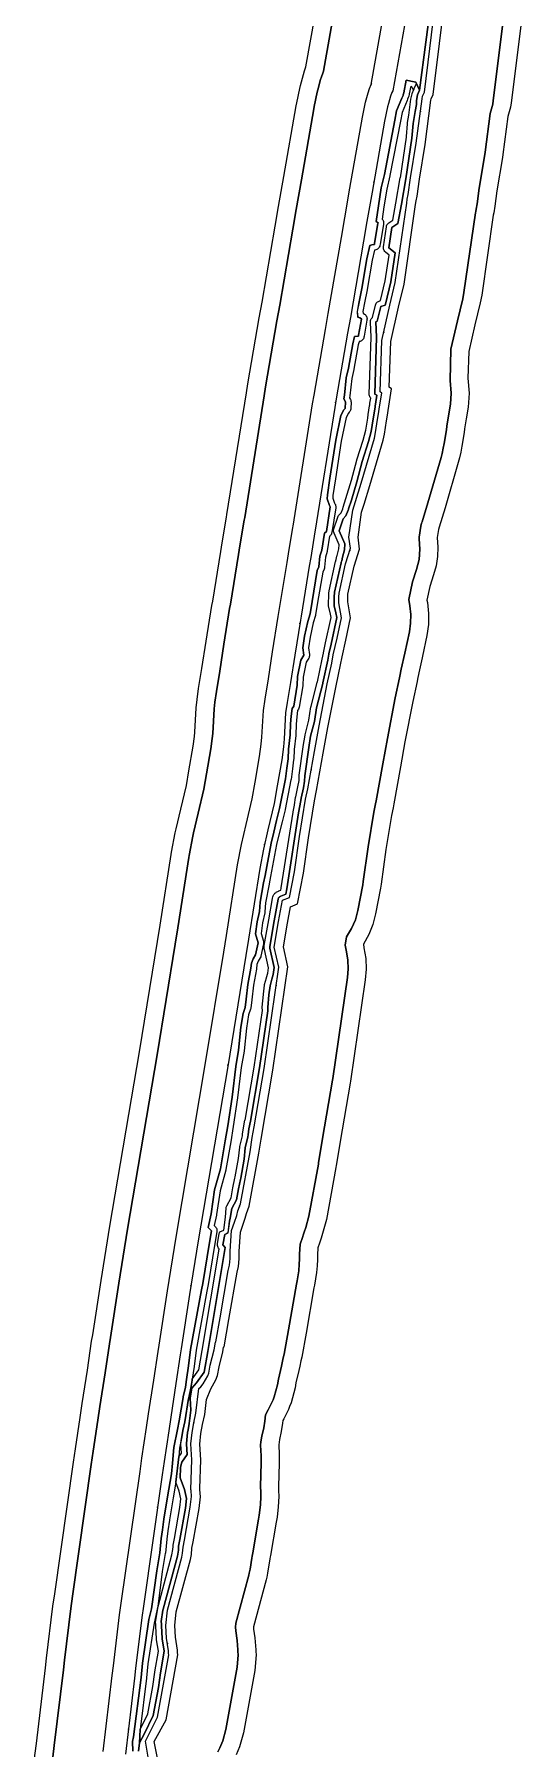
# Model space of a CAD drawing. Header units: inches. Extents: x 87989 to 118156, y 435697 to 451526.
# Drawn here: x 93727 to 93946, y 443030 to 443796 of the extents above; entities that cross this region are included whole.
import ezdxf

# ---------------------------------------------------------------- set-up
doc = ezdxf.new("R2010")
doc.units = ezdxf.units.IN
doc.header["$MEASUREMENT"] = 0
for name, color, linetype, true_color in [('As_waterkering_BWK', 7, 'Continuous', 0x7b8981), ('Beschermingszone_BWK', 7, 'Continuous', 0xcf890d), ('Grens_bebouwingsvrije_zone_BWK', 7, 'Continuous', 0x6789ae), ('Kernzone_BWK', 7, 'Continuous', 0xcb89af), ('Referentiepunten_BWK', 7, 'Continuous', 0x178980)]:
    doc.layers.add(name, color=color, linetype=linetype, true_color=true_color)

msp = doc.modelspace()

# ---------------------------------------------------------------- linework, layer by layer
at = {"layer": 'As_waterkering_BWK'}
for points in [[(93896.2893, 443821.069), (93887.4065, 443770.9047), (93887.0619, 443770.1167), (93886.4537, 443768.547), (93885.9133, 443766.9527), (93885.4404, 443765.3376), (93885.038, 443763.7075), (93883.7021, 443757.3219), (93878.146, 443725.733), (93875.8674, 443712.5443), (93874.3825, 443703.7342), (93868.4671, 443669.7337), (93867.2419, 443662.6666), (93862.1727, 443633.2801), (93861.5132, 443629.4282), (93852.7883, 443574.6353), (93852.6378, 443573.9659), (93850.761, 443562.5054), (93850.1099, 443558.5946), (93846.4733, 443536.3157), (93846.1671, 443534.5168), (93843.6364, 443518.7575), (93841.7428, 443506.6158), (93840.2785, 443497.6753), (93839.5914, 443493.0727), (93838.9431, 443481.3805), (93838.6051, 443477.9185), (93837.8345, 443472.0937), (93835.8121, 443460.4584), (93834.4786, 443452.5838), (93831.6543, 443440.8334), (93829.6414, 443432.1912), (93828.0186, 443423.4536), (93823.0274, 443392.0135), (93821.862, 443384.6251), (93813.7452, 443335.0594), (93800.6093, 443257.2299), (93796.7074, 443233.2576), (93792.9724, 443208.9931), (93792.5229, 443206.22), (93790.6151, 443193.4709), (93788.2841, 443178.4311), (93787.3764, 443172.378), (93785.3404, 443158.6185), (93784.5089, 443152.719), (93776.1053, 443094.0315), (93775.4112, 443088.88), (93772.6322, 443066.114), (93772.1521, 443061.8633), (93768.0378, 443027.8575)], [(93778.4367, 443025.5757), (93777.0539, 443033.7023), (93777.3457, 443034.2225), (93782.3894, 443044.4708), (93787.4501, 443072.2043), (93787.3212, 443072.8663), (93787.3048, 443073.9909), (93786.449, 443079.6851), (93786.106, 443085.3895), (93786.8462, 443092.1558), (93793.1948, 443115.8819), (93793.6027, 443117.6123), (93793.7984, 443120.3889), (93794.3945, 443123.4391), (93797.0025, 443138.277), (93797.5522, 443142.9152), (93797.3626, 443145.6426), (93797.2585, 443146.1738), (93797.7555, 443159.3701), (93797.3337, 443166.4412), (93797.8338, 443171.6186), (93798.5788, 443175.8469), (93799.512, 443180.2015), (93800.7987, 443191.2318), (93801.6743, 443191.9402), (93802.8462, 443193.3308), (93804.8065, 443196.8213), (93805.3472, 443198.1216), (93805.9495, 443201.6937), (93807.6139, 443208.5308), (93808.2782, 443212.0013), (93808.4283, 443212.1131), (93810.3547, 443222.7438), (93813.9661, 443244.0024), (93814.5219, 443246.3658), (93814.7764, 443249.342), (93814.8139, 443252.5224), (93815.4711, 443261.8341), (93816.7062, 443265.4616), (93817.7293, 443268.5326), (93818.305, 443270.6069), (93819.4627, 443273.7809), (93823.6827, 443296.9678), (93824.6857, 443303.3015), (93825.5149, 443308.1684), (93829.9386, 443334.1328), (93836.5532, 443379.3766), (93834.4918, 443388.3461), (93836.4425, 443399.833), (93838.1932, 443409.367), (93841.3756, 443410.6312), (93843.5633, 443422.0379), (93845.8136, 443437.8903), (93848.4792, 443454.5346), (93849.5065, 443459.1486), (93852.4169, 443475.8174), (93854.5336, 443487.3268), (93858.1633, 443505.996), (93860.1532, 443515.2552), (93860.8453, 443518.9272), (93862.5403, 443526.3625), (93864.4503, 443535.5666), (93863.2721, 443542.2707), (93863.3143, 443544.8631), (93863.4091, 443546.5498), (93866.3075, 443559.6905), (93868.525, 443566.5989), (93867.8526, 443571.5818), (93869.5533, 443583.5865), (93870.8188, 443587.4401), (93873.3469, 443595.7242), (93879.1822, 443615.8219), (93879.7448, 443618.2594), (93880.6635, 443624.065), (93880.8923, 443625.6971), (93881.6766, 443630.6531), (93882.5379, 443635.9144), (93881.7276, 443636.4501), (93882.5148, 443659.4526), (93886.0983, 443675.2158), (93888.5009, 443685.2767), (93893.6399, 443720.7473), (93893.8845, 443722.4842), (93894.3302, 443724.5604), (93895.3496, 443732.0967), (93897.9051, 443747.5249), (93900.5041, 443767.4136), (93900.7037, 443768.5727), (93901.4994, 443770.3899), (93907.1448, 443815.5342)]]:
    msp.add_lwpolyline(points, dxfattribs=at)
at = {"layer": 'Beschermingszone_BWK'}
for points in [[(93727.401, 443024.9768), (93728.3263, 443032.6532), (93732.4227, 443066.5102), (93732.9059, 443070.7819), (93735.7376, 443093.9739), (93736.4863, 443099.537), (93744.9066, 443158.3452), (93745.7516, 443164.3372), (93747.813, 443178.2717), (93748.7413, 443184.4604), (93751.0713, 443199.4939), (93753.0008, 443212.3799), (93753.4622, 443215.2361), (93757.2, 443239.5134), (93761.148, 443263.7715), (93774.287, 443341.62), (93782.3692, 443390.9734), (93783.5191, 443398.2655), (93788.5133, 443429.7251), (93788.6911, 443430.7576), (93790.3139, 443439.4952), (93790.6842, 443441.265), (93792.7295, 443450.0443), (93795.2677, 443460.6064), (93796.3883, 443467.2228), (93798.2865, 443478.1443), (93798.8608, 443482.4859), (93799.0508, 443484.4321), (93799.6527, 443495.2872), (93800.0299, 443498.9794), (93800.7608, 443503.8612), (93802.2441, 443512.9304), (93804.1283, 443525.0105), (93806.7036, 443541.0435), (93807.018, 443542.8935), (93810.6427, 443565.1013), (93811.2955, 443569.0223), (93813.1636, 443580.4303), (93813.4057, 443581.6774), (93822.0489, 443635.9485), (93822.7506, 443640.0552), (93827.827, 443669.4828), (93829.0571, 443676.5781), (93834.9566, 443710.4862), (93836.4375, 443719.2732), (93838.7403, 443732.6025), (93844.3069, 443764.2512), (93844.5498, 443765.513), (93845.8857, 443771.8985), (93846.2035, 443773.2926), (93846.6058, 443774.9228), (93847.052, 443776.5775), (93847.5249, 443778.1926), (93848.0307, 443779.7943), (93848.639, 443781.5756), (93856.6001, 443826.3382)], [(93864.538, 443825.2844), (93856.4653, 443779.6953), (93856.1476, 443778.8202), (93855.6072, 443777.226), (93855.2026, 443775.9446), (93854.7297, 443774.3295), (93854.3727, 443773.0057), (93853.9704, 443771.3756), (93853.7162, 443770.2603), (93852.3803, 443763.8748), (93852.1859, 443762.8653), (93846.6214, 443731.2286), (93844.3235, 443717.9274), (93842.8418, 443709.1358), (93836.9391, 443675.2092), (93835.71, 443668.1196), (93830.635, 443638.7002), (93829.9417, 443634.6444), (93821.3009, 443580.3867), (93821.0585, 443579.1374), (93819.1886, 443567.7189), (93818.5362, 443563.8), (93814.9091, 443541.5779), (93814.5963, 443539.7382), (93812.0299, 443523.7599), (93810.1443, 443511.6674), (93808.6643, 443502.624), (93807.9422, 443497.798), (93807.6404, 443494.8443), (93807.0293, 443483.8218), (93806.8097, 443481.5724), (93806.1961, 443476.9342), (93804.273, 443465.8699), (93803.1098, 443459.0019), (93800.5145, 443448.2021), (93798.4756, 443439.4502), (93798.1794, 443438.0344), (93796.5566, 443429.2968), (93796.4144, 443428.4708), (93791.4207, 443397.0151), (93790.2677, 443389.7037), (93782.1787, 443340.3079), (93769.0403, 443262.4632), (93765.1015, 443238.2623), (93761.3643, 443213.9875), (93760.9052, 443211.148), (93758.9801, 443198.2893), (93756.6498, 443183.2546), (93755.7256, 443177.0929), (93753.6693, 443163.1935), (93752.8271, 443157.22), (93744.4101, 443098.4359), (93743.6724, 443092.9552), (93740.8512, 443069.8484), (93740.3686, 443065.5808), (93736.2686, 443031.694), (93734.7202, 443018.8479)], [(93809.267, 443028.8794), (93810.2034, 443030.782), (93811.5199, 443033.8682), (93812.8859, 443038.906), (93817.9629, 443066.7303), (93818.4501, 443072.2043), (93818.311, 443073.7949), (93818.3015, 443074.4421), (93817.9605, 443078.5982), (93817.3102, 443082.9255), (93817.2078, 443084.6288), (93817.4049, 443086.4306), (93823.1413, 443107.869), (93823.3676, 443108.7687), (93823.7755, 443110.499), (93824.526, 443115.4325), (93824.5879, 443116.3108), (93824.8727, 443117.7829), (93827.5345, 443132.9105), (93827.7871, 443134.6285), (93828.3368, 443139.2668), (93828.5522, 443142.9152), (93828.4775, 443145.0657), (93828.3227, 443147.2932), (93828.7335, 443158.2035), (93828.7005, 443161.2155), (93828.4229, 443165.8704), (93828.5737, 443167.4324), (93829.0098, 443169.9073), (93829.8238, 443173.7058), (93830.3032, 443176.6098), (93830.6423, 443179.5167), (93831.8358, 443181.6419), (93833.4296, 443184.9169), (93833.9704, 443186.2171), (93834.4777, 443187.5189), (93835.896, 443192.853), (93836.3331, 443195.4425), (93837.7343, 443201.1987), (93838.0611, 443202.7029), (93838.4965, 443204.9772), (93838.9315, 443206.5856), (93840.8874, 443217.3841), (93844.3654, 443237.852), (93844.6986, 443239.269), (93845.4092, 443243.7249), (93845.6637, 443246.701), (93845.7742, 443248.9766), (93845.801, 443251.2473), (93846.1143, 443255.6556), (93847.1402, 443258.7349), (93847.6, 443260.2416), (93847.848, 443261.1352), (93848.5858, 443263.1581), (93849.9617, 443268.2301), (93854.1817, 443291.417), (93854.3012, 443292.1191), (93855.2758, 443298.2736), (93856.0746, 443302.9618), (93860.4983, 443328.9262), (93860.6125, 443329.6483), (93867.2271, 443374.8921), (93867.5461, 443378.7108), (93867.3914, 443382.5397), (93866.7656, 443386.3202), (93866.0904, 443389.2578), (93866.7246, 443392.9921), (93869.0062, 443396.6563), (93870.7175, 443400.619), (93871.8207, 443404.7921), (93874.0084, 443416.1988), (93874.2556, 443417.681), (93876.4672, 443433.2604), (93878.9414, 443448.7099), (93879.7656, 443452.412), (93880.0445, 443453.8166), (93882.9309, 443470.3477), (93884.9938, 443481.565), (93888.5353, 443499.7805), (93890.4612, 443508.7417), (93890.6168, 443509.5134), (93891.2002, 443512.6089), (93892.8293, 443519.768), (93894.8036, 443529.2679), (93895.355, 443533.1382), (93895.4149, 443537.0471), (93894.9824, 443540.9324), (93894.5091, 443543.6252), (93896.2675, 443551.5971), (93898.0418, 443557.1248), (93899.1173, 443561.5881), (93899.5219, 443566.1613), (93899.2466, 443570.7441), (93899.1475, 443571.4783), (93899.862, 443576.5217), (93900.2714, 443577.7684), (93900.4688, 443578.3916), (93903.0571, 443586.878), (93908.9527, 443607.178), (93909.3882, 443608.8506), (93909.9507, 443611.288), (93910.3637, 443613.4139), (93911.323, 443619.4907), (93911.5541, 443621.1224), (93912.2825, 443625.7264), (93913.1307, 443630.9065), (93913.5379, 443635.9144), (93912.9981, 443641.5544), (93913.396, 443655.4508), (93916.2896, 443668.1793), (93918.653, 443678.0761), (93919.1806, 443680.8318), (93924.3283, 443716.3637), (93924.4269, 443717.0626), (93924.6396, 443718.0535), (93925.0504, 443720.4051), (93926.0081, 443727.4851), (93928.4884, 443742.4591), (93928.6437, 443743.508), (93930.9054, 443760.8155), (93932.0285, 443765.0068), (93932.2599, 443766.5433), (93937.9284, 443811.8825)], [(93945.8434, 443810.6948), (93940.198, 443765.5506), (93939.9069, 443763.6176), (93938.7995, 443759.4847), (93936.5763, 443742.4714), (93936.3808, 443741.1518), (93933.92, 443726.2951), (93932.9782, 443719.3328), (93932.4614, 443716.3743), (93932.2682, 443715.3761), (93927.0979, 443679.6848), (93926.4342, 443676.2178), (93924.0809, 443666.3635), (93921.3654, 443654.418), (93920.9587, 443642.5345), (93921.5379, 443635.9144), (93921.0256, 443629.6142), (93920.1808, 443624.455), (93919.4669, 443619.9418), (93919.2351, 443618.3102), (93918.2654, 443612.1634), (93917.7458, 443609.4889), (93917.1833, 443607.0515), (93916.6355, 443604.9474), (93910.7243, 443584.5951), (93908.1204, 443576.0565), (93907.7779, 443574.9855), (93907.207, 443571.334), (93907.5189, 443567.1316), (93907.3626, 443562.9205), (93906.7401, 443558.7528), (93905.659, 443554.6798), (93903.9991, 443549.5085), (93902.6626, 443543.4494), (93902.8616, 443542.3171), (93903.4058, 443537.4291), (93903.3304, 443532.5115), (93902.6368, 443527.6425), (93900.7268, 443518.4383), (93900.5648, 443517.6941), (93899.0338, 443510.9784), (93898.4784, 443508.0317), (93898.2826, 443507.0608), (93896.3732, 443498.1765), (93892.8545, 443480.078), (93890.8054, 443468.9362), (93887.9252, 443452.4406), (93887.5745, 443450.6735), (93886.8026, 443447.2068), (93884.3778, 443432.0656), (93882.1762, 443416.5566), (93881.8652, 443414.6919), (93879.6775, 443403.2852), (93878.4571, 443398.548), (93876.6495, 443394.0023), (93874.2836, 443389.7206), (93874.5623, 443388.1121), (93875.3497, 443383.356), (93875.5442, 443378.539), (93875.143, 443373.7348), (93868.5284, 443328.491), (93868.3846, 443327.5825), (93863.9609, 443301.6181), (93863.17, 443296.9761), (93862.2027, 443290.8678), (93862.0524, 443289.9846), (93857.8324, 443266.7977), (93856.1015, 443260.4167), (93855.3903, 443258.3965), (93854.7301, 443256.2064), (93854.0206, 443254.0766), (93853.7977, 443250.9182), (93853.7737, 443248.8823), (93853.6346, 443246.0195), (93853.3801, 443243.0434), (93852.4862, 443237.4376), (93852.2104, 443236.2648), (93848.7668, 443216.001), (93846.8033, 443205.1591), (93846.3696, 443203.5557), (93845.9185, 443201.199), (93845.5073, 443199.3066), (93844.174, 443193.8293), (93843.7796, 443191.4933), (93841.9953, 443184.7828), (93841.357, 443183.145), (93840.8162, 443181.8448), (93838.8111, 443177.7247), (93838.4027, 443176.9973), (93838.2493, 443175.6829), (93837.6462, 443172.0295), (93836.863, 443168.3745), (93836.4762, 443166.0377), (93836.6863, 443161.6918), (93836.7278, 443157.9025), (93836.3331, 443147.4205), (93836.4583, 443145.6206), (93836.5522, 443142.9152), (93836.2812, 443138.3252), (93835.7315, 443133.6869), (93835.4137, 443131.5256), (93832.8057, 443116.6877), (93832.6704, 443115.9587), (93832.5198, 443115.0642), (93831.5621, 443108.6633), (93831.1542, 443106.933), (93830.8694, 443105.8011), (93825.2625, 443084.6928), (93825.2744, 443083.7617), (93825.8717, 443079.7872), (93826.3007, 443074.5585), (93826.312, 443073.7833), (93826.4501, 443072.2043), (93825.8371, 443065.3177), (93820.7559, 443037.4699), (93819.0375, 443031.1321), (93817.5048, 443027.5392)]]:
    msp.add_lwpolyline(points, dxfattribs=at)
msp.add_polyline3d([(93771.4254, 443029.2544, 0), (93771.191, 443033.54, 0), (93771.669, 443035.6289, 0), (93775.054, 443062.1582, 0), (93775.6548, 443068.5698, 0), (93778.58, 443088.0708, 0), (93779.7717, 443092.7832, 0), (93782.0468, 443109.7383, 0), (93783.401, 443117.8638, 0), (93784.051, 443124.2017, 0), (93784.5927, 443128.0474, 0), (93785.2428, 443132.8687, 0), (93786.923, 443142.7632, 0), (93788.609, 443153.0571, 0), (93789.109, 443157.8628, 0), (93789.7388, 443164.9365, 0), (93791.278, 443172.9219, 0), (93792.117, 443176.8252, 0), (93793.828, 443187.168, 0), (93793.904, 443187.5752, 0), (93794.834, 443191.8271, 0), (93795.323, 443195.313, 0), (93796.208, 443201.4302, 0), (93797.131, 443208.7012, 0), (93802.004, 443235.2461, 0), (93802.564, 443238.1162, 0), (93805.542, 443256.4121, 0), (93806.4328, 443261.6904, 0), (93804.9604, 443263.1997, 0), (93806.323, 443269.2769, 0), (93807.8855, 443279.9922, 0), (93810.4856, 443289.4175, 0), (93812.6524, 443301.8765, 0), (93813.7358, 443308.5933, 0), (93815.6859, 443321.4316, 0), (93817.3109, 443335.0278, 0), (93818.5568, 443342.395, 0), (93819.6402, 443352.5786, 0), (93820.6152, 443358.6997, 0), (93821.577, 443361.4609, 0), (93821.9695, 443365.0918, 0), (93822.782, 443371.7549, 0), (93824.047, 443378.9819, 0), (93824.366, 443381.3081, 0), (93825.104, 443383.168, 0), (93826.116, 443384.9102, 0), (93827.274, 443390.3418, 0), (93826.0863, 443394.2891, 0), (93826.8447, 443399.7061, 0), (93827.8739, 443404.2563, 0), (93828.1448, 443408.4814, 0), (93829.7157, 443417.0942, 0), (93830.422, 443420.4028, 0), (93833.099, 443434.7891, 0), (93834.297, 443439.749, 0), (93835.5659, 443444.9917, 0), (93836.873, 443450.335, 0), (93839.508, 443463.583, 0), (93840.111, 443468.376, 0), (93840.683, 443472.4468, 0), (93840.9287, 443476.897, 0), (93841.655, 443483.2231, 0), (93841.782, 443488.1479, 0), (93842.085, 443491.624, 0), (93842.547, 443494.9668, 0), (93843.178, 443496.0078, 0), (93844.75, 443505.4868, 0), (93844.8831, 443509.2905, 0), (93846.3456, 443516.603, 0), (93847.754, 443518.8242, 0), (93847.2665, 443522.1284, 0), (93848.0249, 443527.3286, 0), (93849.4874, 443533.8291, 0), (93850.5, 443537.2959, 0), (93851.405, 443542.7949, 0), (93853.7126, 443556.6885, 0), (93854.471, 443558.3135, 0), (93854.9044, 443563.0801, 0), (93855.7169, 443565.7886, 0), (93856.9086, 443573.3726, 0), (93857.7545, 443574.0273, 0), (93859.5067, 443585.0317, 0), (93859.1296, 443585.6147, 0), (93858.1545, 443588.5942, 0), (93858.2087, 443590.3818, 0), (93859.3462, 443597.9653, 0), (93861.9463, 443614.812, 0), (93864.1673, 443625.8623, 0), (93865.549, 443628.4292, 0), (93866.192, 443629.0898, 0), (93866.271, 443631.938, 0), (93865.5757, 443633.2837, 0), (93865.7924, 443634.9629, 0), (93866.6049, 443642.7632, 0), (93867.5799, 443646.9883, 0), (93869.53, 443657.9307, 0), (93870.3426, 443661.1265, 0), (93872.0894, 443661.3545, 0), (93872.1688, 443661.8145, 0), (93873.3934, 443668.8779, 0), (93873.4264, 443669.0679, 0), (93872.77, 443669.4639, 0), (93871.8051, 443669.7935, 0), (93871.5885, 443672.394, 0), (93872.3468, 443676.6733, 0), (93873.5386, 443682.5776, 0), (93875.8137, 443695.8491, 0), (93877.2221, 443701.8618, 0), (93878.03, 443702.1719, 0), (93879.206, 443702.2881, 0), (93879.3108, 443702.8901, 0), (93880.7961, 443711.7031, 0), (93880.8343, 443711.9243, 0), (93880.055, 443712.543, 0), (93881.0139, 443719.521, 0), (93882.244, 443727.5322, 0), (93883.666, 443733.5332, 0), (93888.361, 443757.7739, 0), (93889.124, 443761.9839, 0), (93891.4465, 443767.5938, 0), (93891.6857, 443768.2109, 0), (93891.9877, 443768.9009, 0), (93892.105, 443769.1948, 0), (93892.3299, 443770.0327, 0), (93893.3397, 443775.7354, 0), (93897.0239, 443774.895, 0), (93897.698, 443774.7734, 0), (93897.9404, 443774.2646, 0), (93896.8818, 443771.7727, 0), (93896.8694, 443771.7436, 0), (93896.6357, 443771.1934, 0), (93895.9397, 443772.6528, 0), (93895.7739, 443772.73, 0), (93895.4042, 443772.9824, 0), (93894.7916, 443769.5972, 0), (93894.7445, 443769.3848, 0), (93894.5195, 443768.5469, 0), (93894.4266, 443768.2671, 0), (93894.3093, 443767.9736, 0), (93894.278, 443767.8989, 0), (93893.9974, 443767.2578, 0), (93893.767, 443766.6641, 0), (93891.5362, 443761.2749, 0), (93890.8182, 443757.3135, 0), (93886.1204, 443733.0576, 0), (93886.0986, 443732.9565, 0), (93884.6998, 443727.0532, 0), (93883.4879, 443719.1611, 0), (93882.734, 443713.5464, 0), (93882.9511, 443713.2529, 0), (93883.1228, 443712.9302, 0), (93883.2454, 443712.5859, 0), (93883.3163, 443712.2275, 0), (93883.3339, 443711.8623, 0), (93883.2978, 443711.4985, 0), (93883.2605, 443711.2827, 0), (93881.7749, 443702.4683, 0), (93881.6685, 443701.8569, 0), (93881.5664, 443701.4644, 0), (93881.4022, 443701.0938, 0), (93881.1802, 443700.7544, 0), (93880.9063, 443700.4556, 0), (93880.5877, 443700.2046, 0), (93880.2327, 443700.0088, 0), (93879.8507, 443699.8726, 0), (93879.4518, 443699.8003, 0), (93879.3034, 443699.7856, 0), (93878.265, 443695.3525, 0), (93876.0026, 443682.1553, 0), (93875.9891, 443682.083, 0), (93874.8033, 443676.2075, 0), (93874.1068, 443672.2773, 0), (93874.1683, 443671.54, 0), (93874.7181, 443671.2085, 0), (93875.0643, 443670.9565, 0), (93875.3625, 443670.6494, 0), (93875.604, 443670.2959, 0), (93875.7816, 443669.9067, 0), (93875.8901, 443669.4922, 0), (93875.9264, 443669.0659, 0), (93875.8894, 443668.6392, 0), (93875.8565, 443668.4502, 0), (93874.6323, 443661.3887, 0), (93874.5523, 443660.9248, 0), (93874.4535, 443660.5415, 0), (93874.2955, 443660.1782, 0), (93874.0822, 443659.8447, 0), (93873.8188, 443659.5493, 0), (93873.5121, 443659.2988, 0), (93873.1697, 443659.0996, 0), (93872.8001, 443658.9575, 0), (93872.4128, 443658.8755, 0), (93872.3476, 443658.8667, 0), (93871.9753, 443657.4028, 0), (93870.0412, 443646.5498, 0), (93870.0159, 443646.4263, 0), (93869.0755, 443642.3511, 0), (93868.2754, 443634.6733, 0), (93868.155, 443633.7378, 0), (93868.492, 443633.0854, 0), (93868.6528, 443632.6978, 0), (93868.7464, 443632.2881, 0), (93868.77, 443631.8687, 0), (93868.691, 443629.0205, 0), (93868.6532, 443628.6509, 0), (93868.5609, 443628.291, 0), (93868.4163, 443627.9487, 0), (93868.2226, 443627.6318, 0), (93867.984, 443627.3467, 0), (93867.5846, 443626.936, 0), (93866.545, 443625.0049, 0), (93864.4085, 443614.3745, 0), (93861.8178, 443597.5894, 0), (93860.703, 443590.1577, 0), (93860.6666, 443588.9556, 0), (93861.4047, 443586.7007, 0), (93861.6057, 443586.3901, 0), (93861.7814, 443586.0693, 0), (93861.9084, 443585.7261, 0), (93861.984, 443585.3682, 0), (93862.0066, 443585.0029, 0), (93861.9756, 443584.6387, 0), (93860.2199, 443573.6138, 0), (93860.1311, 443573.252, 0), (93859.9895, 443572.9072, 0), (93859.7983, 443572.5874, 0), (93859.5617, 443572.2998, 0), (93859.2849, 443572.0503, 0), (93859.2242, 443572.0034, 0), (93858.1866, 443565.4009, 0), (93858.1115, 443565.0703, 0), (93857.3713, 443562.603, 0), (93856.9607, 443558.0869, 0), (93856.8846, 443557.6621, 0), (93856.7365, 443557.2563, 0), (93856.1228, 443555.9414, 0), (93853.8715, 443542.3872, 0), (93852.9668, 443536.8901, 0), (93852.8998, 443536.5952, 0), (93851.9092, 443533.2036, 0), (93850.4849, 443526.873, 0), (93849.7933, 443522.1304, 0), (93850.2273, 443519.189, 0), (93850.254, 443518.8345, 0), (93850.2302, 443518.48, 0), (93850.1563, 443518.1318, 0), (93850.0339, 443517.7983, 0), (93849.8653, 443517.4854, 0), (93848.7059, 443515.6567, 0), (93847.3744, 443508.9995, 0), (93847.2485, 443505.3994, 0), (93847.2163, 443505.0781, 0), (93845.6422, 443495.5864, 0), (93845.5272, 443495.1528, 0), (93845.3295, 443494.7349, 0), (93844.9527, 443494.1128, 0), (93844.5701, 443491.3442, 0), (93844.2792, 443488.0073, 0), (93844.1542, 443483.1587, 0), (93844.1387, 443482.938, 0), (93843.4208, 443476.6855, 0), (93843.1792, 443472.3091, 0), (93843.1587, 443472.0991, 0), (93842.5892, 443468.0459, 0), (93841.9885, 443463.271, 0), (93841.96, 443463.0952, 0), (93839.325, 443449.8472, 0), (93839.3014, 443449.7412, 0), (93837.9951, 443444.4004, 0), (93836.727, 443439.1616, 0), (93835.5447, 443434.2666, 0), (93832.8798, 443419.9458, 0), (93832.8669, 443419.8809, 0), (93832.1757, 443416.6455, 0), (93832.1611, 443416.5723, 0), (93830.6303, 443408.1763, 0), (93830.3688, 443404.0962, 0), (93830.3123, 443403.7046, 0), (93829.3061, 443399.2563, 0), (93828.6381, 443394.4849, 0), (93829.668, 443391.0625, 0), (93829.7546, 443390.6533, 0), (93829.7717, 443390.2354, 0), (93829.7191, 443389.8208, 0), (93828.5611, 443384.3887, 0), (93828.4652, 443384.0547, 0), (93828.2794, 443383.6572, 0), (93827.3592, 443382.0732, 0), (93826.8016, 443380.668, 0), (93826.5238, 443378.6421, 0), (93826.5096, 443378.5508, 0), (93825.2558, 443371.3877, 0), (93824.4532, 443364.8062, 0), (93824.0625, 443361.1924, 0), (93824.039, 443361.0269, 0), (93823.9379, 443360.6387, 0), (93823.0492, 443358.0874, 0), (93822.1193, 443352.2495, 0), (93821.0428, 443342.1304, 0), (93821.0218, 443341.978, 0), (93819.7861, 443334.6709, 0), (93818.1682, 443321.1348, 0), (93818.1575, 443321.0562, 0), (93816.2056, 443308.2065, 0), (93815.1179, 443301.4634, 0), (93812.9486, 443288.9893, 0), (93812.8956, 443288.7529, 0), (93810.3369, 443279.4775, 0), (93808.7968, 443268.916, 0), (93808.7624, 443268.73, 0), (93807.6963, 443263.9751, 0), (93808.2223, 443263.436, 0), (93808.4728, 443263.1357, 0), (93808.6734, 443262.7993, 0), (93808.819, 443262.436, 0), (93808.9062, 443262.0547, 0), (93808.9327, 443261.6641, 0), (93808.898, 443261.2744, 0), (93808.0083, 443256.0034, 0), (93805.0315, 443237.7144, 0), (93805.0177, 443237.6372, 0), (93804.4604, 443234.7808, 0), (93799.6024, 443208.3174, 0), (93798.6852, 443201.0938, 0), (93797.8511, 443195.3281, 0), (93797.7977, 443194.9602, 0), (93797.2966, 443191.3864, 0), (93796.3545, 443187.0777, 0), (93796.2902, 443186.734, 0), (93794.5738, 443176.3576, 0), (93793.7274, 443172.4224, 0), (93793.3744, 443170.5908, 0), (93793.0519, 443168.9165, 0), (93792.2177, 443164.5884, 0), (93791.871, 443160.6948, 0), (93790.5417, 443149.3901, 0), (93789.3889, 443142.3516, 0), (93787.7211, 443132.5342, 0), (93787.7082, 443132.4497, 0), (93787.0693, 443127.7061, 0), (93786.5389, 443123.9463, 0), (93786.5275, 443123.8525, 0), (93785.888, 443117.6084, 0), (93785.867, 443117.4526, 0), (93784.5252, 443109.4058, 0), (93784.5134, 443109.3271, 0), (93782.4622, 443094.0361, 0), (93780.8598, 443086.416, 0), (93778.1374, 443068.2676, 0), (93777.5431, 443061.9248, 0), (93777.5339, 443061.8418, 0), (93774.5982, 443038.834, 0), (93774.369, 443033.0039, 0), (93773.9331, 443029.1807, 0)], dxfattribs=at)
msp.add_polyline3d([(93776.3983, 443036.8267, 0), (93774.369, 443033.0039, 0), (93774.5982, 443038.834, 0), (93778.0828, 443045.9375, 0), (93780.2947, 443058.0591, 0), (93781.1958, 443064.5269, 0), (93781.207, 443064.6001, 0), (93782.7754, 443073.8506, 0), (93781.999, 443079.0161, 0), (93781.9849, 443079.1265, 0), (93781.9663, 443079.3037, 0), (93781.9572, 443079.415, 0), (93781.6142, 443085.1196, 0), (93781.6104, 443085.3306, 0), (93781.6187, 443085.668, 0), (93781.6327, 443085.8789, 0), (93781.6455, 443085.9956, 0), (93781.5135, 443086.8574, 0), (93782.6322, 443093.8164, 0), (93788.8062, 443116.8892, 0), (93789.2066, 443119.2441, 0), (93789.3096, 443120.7051, 0), (93789.325, 443120.8579, 0), (93789.3572, 443121.1006, 0), (93789.382, 443121.252, 0), (93789.9699, 443124.2603, 0), (93792.4081, 443138.1318, 0), (93792.7435, 443141.9023, 0), (93792.0909, 443145.3984, 0), (93790.5417, 443149.3901, 0), (93791.871, 443160.6948, 0), (93793.0465, 443162.4023, 0), (93792.841, 443166.1821, 0), (93792.8322, 443166.3335, 0), (93792.8396, 443166.7183, 0), (93792.8546, 443166.874, 0), (93793.0519, 443168.9165, 0), (93793.3744, 443170.5908, 0), (93793.7274, 443172.4224, 0), (93794.5738, 443176.3576, 0), (93796.2902, 443186.734, 0), (93796.3545, 443187.0777, 0), (93797.2966, 443191.3864, 0), (93797.7977, 443194.9602, 0), (93797.8511, 443195.3281, 0), (93800.8597, 443199.5117, 0), (93802.3438, 443208.2124, 0), (93809.9622, 443253.5122, 0), (93809.6416, 443253.9292, 0), (93809.4167, 443254.2783, 0), (93809.2526, 443254.6597, 0), (93809.1539, 443255.063, 0), (93809.1233, 443255.4766, 0), (93809.1616, 443255.8901, 0), (93809.9746, 443260.4429, 0), (93810.0697, 443260.8135, 0), (93810.2214, 443261.165, 0), (93812.0525, 443261.9087, 0), (93812.7012, 443267.8428, 0), (93813.0318, 443271.8555, 0), (93813.0848, 443272.2012, 0), (93813.1856, 443272.5361, 0), (93813.3322, 443272.8535, 0), (93815.2454, 443276.3369, 0), (93816.0404, 443280.8584, 0), (93816.0549, 443280.9341, 0), (93816.9267, 443285.1284, 0), (93817.0641, 443285.7324, 0), (93818.5712, 443294.0122, 0), (93819.1042, 443299.0518, 0), (93819.1551, 443299.3545, 0), (93820.2567, 443304.0967, 0), (93820.3824, 443304.8301, 0), (93820.3972, 443304.9287, 0), (93820.736, 443307.5596, 0), (93820.7656, 443307.7378, 0), (93821.4404, 443311.0498, 0), (93821.4551, 443311.1289, 0), (93825.4936, 443334.8364, 0), (93829.1832, 443360.0723, 0), (93829.166, 443361.3755, 0), (93829.1749, 443361.6221, 0), (93829.6624, 443367.3096, 0), (93829.6716, 443367.3979, 0), (93830.1591, 443371.4067, 0), (93830.2181, 443371.7212, 0), (93830.9764, 443374.7007, 0), (93831.0136, 443374.8315, 0), (93831.6271, 443376.7891, 0), (93831.9784, 443379.1919, 0), (93830.1061, 443387.3384, 0), (93830.0746, 443387.4995, 0), (93830.0327, 443387.7583, 0), (93830.0017, 443388.0854, 0), (93829.9942, 443388.3477, 0), (93830.0063, 443388.6758, 0), (93830.0331, 443388.937, 0), (93830.0553, 443389.0996, 0), (93832.0113, 443400.6162, 0), (93833.7672, 443410.1797, 0), (93833.7922, 443410.29, 0), (93833.905, 443410.9292, 0), (93833.9949, 443411.2847, 0), (93834.1362, 443411.6235, 0), (93834.3256, 443411.938, 0), (93834.5591, 443412.2207, 0), (93834.8316, 443412.4663, 0), (93835.1372, 443412.6694, 0), (93835.4071, 443412.8955, 0), (93835.6789, 443413.0942, 0), (93836.0383, 443413.313, 0), (93836.3396, 443413.4634, 0), (93836.5319, 443413.5493, 0), (93837.421, 443413.9023, 0), (93837.5954, 443414.8076, 0), (93837.6102, 443414.8926, 0), (93842.9006, 443448.7363, 0), (93842.9145, 443448.8164, 0), (93843.4918, 443451.8521, 0), (93843.5043, 443451.9233, 0), (93844.0359, 443455.2461, 0), (93844.0489, 443455.3203, 0), (93844.0715, 443455.439, 0), (93844.0868, 443455.5127, 0), (93845.0914, 443460.0249, 0), (93845.5826, 443462.8379, 0), (93845.6339, 443464.9854, 0), (93845.6565, 443465.2661, 0), (93847.3899, 443477.8872, 0), (93847.4021, 443477.9668, 0), (93848.2688, 443483.0586, 0), (93848.3103, 443483.2549, 0), (93849.9593, 443489.7441, 0), (93850.8618, 443495.6899, 0), (93850.9139, 443495.9434, 0), (93853.722, 443506.7471, 0), (93853.7589, 443506.9194, 0), (93855.9122, 443517.0483, 0), (93856.4277, 443519.7837, 0), (93856.4528, 443519.9043, 0), (93857.446, 443524.2617, 0), (93859.867, 443535.6479, 0), (93859.5951, 443537.1953, 0), (93858.8042, 443540.2627, 0), (93858.7376, 443540.6367, 0), (93858.7284, 443541.0166, 0), (93858.7816, 443542.0698, 0), (93858.7726, 443542.3276, 0), (93858.8155, 443544.9614, 0), (93858.8202, 443545.0908, 0), (93858.9162, 443546.8022, 0), (93858.9355, 443547.0024, 0), (93858.9793, 443547.3213, 0), (93859.0147, 443547.519, 0), (93861.9132, 443560.6597, 0), (93861.941, 443560.7734, 0), (93861.9898, 443560.9536, 0), (93862.0229, 443561.0659, 0), (93862.1838, 443561.5674, 0), (93862.4673, 443563.1011, 0), (93862.5234, 443563.3389, 0), (93863.374, 443566.2915, 0), (93863.521, 443568.1655, 0), (93861.1815, 443573.3877, 0), (93861.056, 443573.7344, 0), (93860.9829, 443574.0957, 0), (93860.9636, 443574.4634, 0), (93860.9986, 443574.8301, 0), (93861.0871, 443575.188, 0), (93862.8401, 443580.542, 0), (93862.9824, 443580.8872, 0), (93863.1745, 443581.207, 0), (93863.4122, 443581.4951, 0), (93864.3119, 443582.4326, 0), (93865.0983, 443584.2397, 0), (93865.1223, 443584.3232, 0), (93865.1589, 443584.5425, 0), (93865.2284, 443584.8193, 0), (93865.278, 443584.9907, 0), (93866.5286, 443588.7988, 0), (93869.0125, 443596.9351, 0), (93869.038, 443597.0249, 0), (93871.3927, 443605.918, 0), (93871.4255, 443606.0313, 0), (93874.2313, 443614.9126, 0), (93875.3538, 443619.3022, 0), (93876.2127, 443624.729, 0), (93876.4418, 443626.3613, 0), (93877.0502, 443630.2075, 0), (93877.114, 443630.6362, 0), (93877.2349, 443631.375, 0), (93877.6081, 443633.6548, 0), (93877.3474, 443633.9614, 0), (93877.1404, 443634.3062, 0), (93876.9929, 443634.6807, 0), (93876.9087, 443635.0742, 0), (93876.8901, 443635.4761, 0), (93877.6997, 443660.8423, 0), (93877.4133, 443667.585, 0), (93877.4264, 443667.9688, 0), (93877.4983, 443668.3462, 0), (93877.6274, 443668.708, 0), (93877.8106, 443669.0459, 0), (93878.0435, 443669.3516, 0), (93878.3205, 443669.6177, 0), (93879.704, 443675.2407, 0), (93879.8409, 443675.647, 0), (93880.0451, 443676.0239, 0), (93880.3108, 443676.3604, 0), (93880.63, 443676.6465, 0), (93880.9935, 443676.874, 0), (93881.3904, 443677.0361, 0), (93881.9479, 443677.2095, 0), (93884.0766, 443686.1235, 0), (93885.7328, 443697.5552, 0), (93884.1041, 443698.8896, 0), (93883.8009, 443699.188, 0), (93883.5526, 443699.5337, 0), (93883.3666, 443699.9165, 0), (93883.2481, 443700.3252, 0), (93883.2007, 443700.7476, 0), (93883.2256, 443701.1724, 0), (93884.534, 443710.2031, 0), (93884.6292, 443710.6133, 0), (93884.7918, 443711.0015, 0), (93885.0171, 443711.3569, 0), (93885.2989, 443711.6694, 0), (93885.6292, 443711.9302, 0), (93887.4101, 443713.1079, 0), (93888.7907, 443720.7725, 0), (93890.7759, 443732.0229, 0), (93890.7866, 443732.0884, 0), (93893.492, 443750.2246, 0), (93893.5637, 443750.5547, 0), (93893.954, 443756.2202, 0), (93893.953, 443756.291, 0), (93893.9927, 443756.7344, 0), (93894.6061, 443760.0962, 0), (93895.5341, 443767.2217, 0), (93896.0049, 443769.5762, 0), (93896.1072, 443769.9409, 0), (93896.1556, 443770.0635, 0), (93896.6357, 443771.1934, 0), (93896.8694, 443771.7436, 0), (93896.8818, 443771.7727, 0), (93897.9404, 443774.2646, 0), (93899.3773, 443771.2524, 0), (93898.4564, 443769.0859, 0), (93897.9689, 443766.6484, 0), (93898.033, 443764.8491, 0), (93897.456, 443761.7358, 0), (93896.453, 443756.291, 0), (93895.9646, 443749.8555, 0), (93893.249, 443731.6538, 0), (93891.2519, 443720.3335, 0), (93889.681, 443711.6123, 0), (93887.0082, 443709.8447, 0), (93885.6998, 443700.814, 0), (93888.4095, 443698.5942, 0), (93886.5346, 443685.6533, 0), (93884.1505, 443675.6699, 0), (93884.049, 443675.2451, 0), (93882.133, 443674.6489, 0), (93880.514, 443668.0029, 0), (93879.911, 443667.6909, 0), (93880.2014, 443660.8555, 0), (93879.3888, 443635.396, 0), (93880.355, 443634.96, 0), (93879.702, 443630.9707, 0), (93879.584, 443630.25, 0), (93879.5212, 443629.8281, 0), (93878.9143, 443625.9922, 0), (93878.6854, 443624.3604, 0), (93877.8048, 443618.7959, 0), (93876.6362, 443614.2261, 0), (93873.8094, 443605.2783, 0), (93871.43, 443596.2949, 0), (93868.912, 443588.0439, 0), (93867.6532, 443584.2104, 0), (93867.5837, 443583.9336, 0), (93867.5731, 443583.8672, 0), (93867.5317, 443583.5747, 0), (93866.427, 443581.0259, 0), (93865.216, 443579.7642, 0), (93863.463, 443574.4102, 0), (93866.0632, 443568.6055, 0), (93865.8465, 443565.8428, 0), (93864.9257, 443562.647, 0), (93864.6131, 443560.9556, 0), (93864.4032, 443560.3018, 0), (93864.3545, 443560.1211, 0), (93861.456, 443546.9805, 0), (93861.4122, 443546.6621, 0), (93861.3174, 443544.9751, 0), (93861.3146, 443544.8955, 0), (93861.2722, 443542.2871, 0), (93861.2879, 443542.0981, 0), (93861.225, 443540.8872, 0), (93862.0404, 443537.7246, 0), (93862.4133, 443535.603, 0), (93859.8875, 443523.7241, 0), (93858.8953, 443519.3716, 0), (93858.8799, 443519.2979, 0), (93858.3635, 443516.5566, 0), (93856.2038, 443506.397, 0), (93856.155, 443506.1699, 0), (93853.3334, 443495.3149, 0), (93852.4126, 443489.2476, 0), (93850.7333, 443482.6392, 0), (93849.8666, 443477.5474, 0), (93848.1332, 443464.9258, 0), (93848.0774, 443462.5918, 0), (93847.5442, 443459.5381, 0), (93846.527, 443454.9692, 0), (93846.5044, 443454.8511, 0), (93845.9609, 443451.4565, 0), (93845.3706, 443448.3501, 0), (93840.0661, 443414.4214, 0), (93839.618, 443412.085, 0), (93837.4548, 443411.2256, 0), (93837.1535, 443411.0757, 0), (93836.8817, 443410.877, 0), (93836.647, 443410.6357, 0), (93836.6075, 443410.5781, 0), (93836.367, 443410.4951, 0), (93836.2342, 443409.7578, 0), (93834.4731, 443400.1812, 0), (93832.52, 443388.6812, 0), (93832.4931, 443388.4199, 0), (93832.5007, 443388.1572, 0), (93832.5426, 443387.8984, 0), (93834.5199, 443379.2944, 0), (93834.0721, 443376.231, 0), (93833.3992, 443374.084, 0), (93832.6408, 443371.1045, 0), (93832.1533, 443367.0962, 0), (93831.6658, 443361.4082, 0), (93831.6856, 443359.9067, 0), (93827.9631, 443334.4453, 0), (93823.9055, 443310.6299, 0), (93823.2154, 443307.2393, 0), (93822.8628, 443304.5093, 0), (93822.7088, 443303.604, 0), (93821.5903, 443298.7886, 0), (93821.0475, 443293.6567, 0), (93819.5138, 443285.2305, 0), (93819.3694, 443284.5967, 0), (93818.5027, 443280.4253, 0), (93817.6359, 443275.4961, 0), (93815.5233, 443271.6499, 0), (93814.8163, 443267.3794, 0), (93814.4851, 443265.9858, 0), (93813.8569, 443260.7896, 0), (93812.4357, 443260.0039, 0), (93811.6232, 443255.4536, 0), (93812.6047, 443254.1772, 0), (93804.807, 443207.7852, 0), (93803.2269, 443198.5215, 0), (93799.7601, 443193.7007, 0), (93797.729, 443191.3208, 0), (93796.9433, 443186.9292, 0), (93797.3225, 443181.5127, 0), (93796.476, 443175.5791, 0), (93796.1649, 443173.6724, 0), (93795.8641, 443171.9658, 0), (93795.843, 443171.811, 0), (93795.8176, 443171.5469, 0), (93795.343, 443166.6333, 0), (93795.328, 443166.478, 0), (93795.3371, 443166.3223, 0), (93795.5891, 443161.6865, 0), (93793.314, 443158.3823, 0), (93792.78, 443156.6309, 0), (93792.6149, 443155.7314, 0), (93792.451, 443151.3804, 0), (93794.5057, 443146.0859, 0), (93795.2641, 443142.0229, 0), (93794.8888, 443137.8042, 0), (93792.428, 443123.8042, 0), (93791.8355, 443120.7725, 0), (93791.8034, 443120.5293, 0), (93791.6917, 443118.9458, 0), (93791.2513, 443116.3555, 0), (93784.9142, 443092.6729, 0), (93784.779, 443092.168, 0), (93783.993, 443087.2148, 0), (93784.1655, 443086.0425, 0), (93784.1179, 443085.6069, 0), (93784.1096, 443085.2695, 0), (93784.4526, 443079.5649, 0), (93784.4713, 443079.3877, 0), (93785.307, 443073.8271, 0), (93783.6719, 443064.1821, 0), (93782.7635, 443057.6621, 0), (93780.4799, 443045.1479, 0)], close=True, dxfattribs=at)
at = {"layer": 'Grens_bebouwingsvrije_zone_BWK'}
for points in [[(93758.1099, 443029.0564), (93762.2198, 443063.025), (93762.7005, 443067.281), (93765.4924, 443090.1536), (93766.2004, 443095.4079), (93774.6083, 443154.1255), (93775.4431, 443160.0482), (93777.4855, 443173.8514), (93778.3984, 443179.9385), (93780.7291, 443194.9766), (93782.642, 443207.76), (93783.0948, 443210.5539), (93786.8304, 443234.8216), (93790.7439, 443258.8653), (93803.8806, 443336.6996), (93811.9887, 443386.2122), (93813.1503, 443393.5765), (93818.1628, 443425.1508), (93819.8508, 443434.2395), (93821.923, 443443.1362), (93824.6759, 443454.5895), (93825.9561, 443462.1495), (93827.9475, 443473.6064), (93828.6691, 443479.0604), (93828.97, 443482.1434), (93829.6324, 443494.09), (93830.3986, 443499.2219), (93831.8681, 443508.1944), (93833.7594, 443520.3208), (93836.301, 443536.1485), (93836.6093, 443537.9601), (93840.2431, 443560.2213), (93840.8946, 443564.1346), (93842.8168, 443575.8719), (93842.9624, 443576.5197), (93851.6467, 443631.0583), (93852.3172, 443634.9739), (93857.3882, 443664.3707), (93858.6146, 443671.4448), (93864.526, 443705.4222), (93866.0099, 443714.2266), (93868.2945, 443727.4504), (93873.8812, 443759.2125), (93875.2866, 443765.9302), (93875.7831, 443767.942), (93876.3752, 443769.9642), (93877.0517, 443771.96), (93877.7372, 443773.7293), (93877.8998, 443774.1238), (93877.7673, 443773.8208), (93886.367, 443822.3863)], [(93782.3937, 443026.1662), (93780.8688, 443033.5114), (93786.2244, 443043.2046), (93791.5206, 443072.2284), (93791.3156, 443073.281), (93791.3005, 443074.3188), (93790.4311, 443080.1032), (93790.1192, 443085.2913), (93790.7893, 443091.4171), (93797.0743, 443114.9058), (93797.5701, 443117.0088), (93797.7712, 443119.8627), (93798.3275, 443122.7092), (93800.9615, 443137.6949), (93801.5687, 443142.8177), (93801.3357, 443146.1677), (93801.2732, 443146.4871), (93801.7599, 443159.414), (93801.3452, 443166.3675), (93801.8002, 443171.0784), (93802.5054, 443175.0805), (93803.463, 443179.5493), (93804.2514, 443186.3074), (93806.1487, 443191.0424), (93808.4094, 443195.0679), (93809.2157, 443197.0067), (93809.87, 443200.8871), (93811.5239, 443207.6813), (93811.9145, 443209.722), (93812.0828, 443209.8473), (93814.2945, 443222.0522), (93817.8886, 443243.2088), (93818.4825, 443245.7343), (93818.7744, 443249.1478), (93818.8122, 443252.3579), (93819.4247, 443261.0355), (93820.497, 443264.1848), (93821.5564, 443267.3649), (93822.117, 443269.3848), (93823.3372, 443272.7299), (93827.6263, 443296.2968), (93828.6328, 443302.6527), (93833.8897, 443333.5075), (93840.6197, 443379.5409), (93838.569, 443388.4638), (93840.3816, 443399.1369), (93841.7275, 443406.4669), (93844.8909, 443407.7235), (93847.51, 443421.3797), (93849.7689, 443437.2929), (93852.4098, 443453.7831), (93853.431, 443458.3696), (93856.3542, 443475.1117), (93858.4639, 443486.5834), (93862.0822, 443505.194), (93864.0746, 443514.4644), (93864.7621, 443518.112), (93866.4489, 443525.5115), (93868.5225, 443535.5042), (93867.2778, 443542.5872), (93867.3125, 443544.7183), (93867.3847, 443546.0033), (93870.1733, 443558.6462), (93872.61, 443566.2376), (93871.8907, 443571.5684), (93873.4641, 443582.6749), (93874.6323, 443586.2322), (93877.1806, 443594.5827), (93883.0547, 443614.8137), (93883.6738, 443617.496), (93884.6199, 443623.4747), (93884.8487, 443625.1068), (93885.6258, 443630.0174), (93886.9036, 443637.8232), (93885.8019, 443638.5516), (93886.4995, 443658.9362), (93889.9939, 443674.3079), (93892.4336, 443684.5238), (93897.5997, 443720.1817), (93897.8254, 443721.7847), (93898.2734, 443723.8715), (93899.3055, 443731.5016), (93901.8625, 443746.9387), (93904.4598, 443766.8148), (93904.563, 443767.4141), (93905.3965, 443769.3174), (93911.117, 443815.063)]]:
    msp.add_lwpolyline(points, dxfattribs=at)
at = {"layer": 'Kernzone_BWK'}
for points in [[(93734.7207, 443018.8477), (93736.2695, 443031.6953), (93740.3691, 443065.582), (93740.8516, 443069.8477), (93743.6719, 443092.957), (93744.4102, 443098.4375), (93752.8262, 443157.2188), (93753.6699, 443163.1953), (93755.7266, 443177.0938), (93756.6504, 443183.2539), (93758.9805, 443198.2891), (93760.9043, 443211.1484), (93761.3652, 443213.9883), (93765.1016, 443238.2617), (93769.041, 443262.4648), (93782.1777, 443340.3086), (93790.2676, 443389.7031), (93791.4199, 443397.0156), (93796.4141, 443428.4727), (93796.5566, 443429.2969), (93798.1797, 443438.0352), (93798.4766, 443439.4492), (93800.5137, 443448.2031), (93803.1094, 443459), (93804.2734, 443465.8711), (93806.1953, 443476.9336), (93806.8105, 443481.5742), (93807.0293, 443483.8203), (93807.6406, 443494.8438), (93807.9414, 443497.7969), (93808.6641, 443502.625), (93810.1445, 443511.668), (93812.0293, 443523.7617), (93814.5957, 443539.7383), (93814.9082, 443541.5781), (93818.5371, 443563.8008), (93819.1895, 443567.7188), (93821.0586, 443579.1367), (93821.3008, 443580.3867), (93829.9414, 443634.6445), (93830.6348, 443638.6992), (93835.7109, 443668.1211), (93836.9395, 443675.2109), (93842.8418, 443709.1367), (93844.3242, 443717.9258), (93846.6211, 443731.2305), (93852.1855, 443762.8672), (93852.3809, 443763.875), (93853.7168, 443770.2617), (93853.9707, 443771.375), (93854.373, 443773.0039), (93854.7305, 443774.3281), (93855.2031, 443775.9453), (93855.6074, 443777.2266), (93856.1484, 443778.8203), (93856.4648, 443779.6953), (93864.5371, 443825.2852)], [(93904.957, 443814.2627), (93899.3771, 443771.2532), (93897.6973, 443774.7734), (93897.0234, 443774.8945), (93893.3398, 443775.7344), (93892.3301, 443770.0313), (93892.1055, 443769.1953), (93891.9883, 443768.9023), (93891.6855, 443768.2109), (93891.4473, 443767.5938), (93889.123, 443761.9844), (93888.3613, 443757.7734), (93883.666, 443733.5313), (93882.2441, 443727.5313), (93881.0137, 443719.5195), (93880.0547, 443712.543), (93880.834, 443711.9258), (93880.7969, 443711.7031), (93879.3105, 443702.8906), (93879.2051, 443702.2891), (93878.0293, 443702.1719), (93877.2227, 443701.8633), (93875.8145, 443695.8477), (93873.5391, 443682.5781), (93872.3477, 443676.6719), (93871.5879, 443672.3945), (93871.8047, 443669.793), (93872.7695, 443669.4648), (93873.4258, 443669.0664), (93873.3926, 443668.8789), (93872.168, 443661.8164), (93872.0898, 443661.3555), (93870.3418, 443661.125), (93869.5293, 443657.9297), (93867.5801, 443646.9883), (93866.6055, 443642.7617), (93865.793, 443634.9648), (93865.5762, 443633.2852), (93866.2715, 443631.9375), (93866.1914, 443629.0898), (93865.5488, 443628.4297), (93864.168, 443625.8633), (93861.9473, 443614.8125), (93859.3457, 443597.9648), (93858.209, 443590.3828), (93858.1543, 443588.5938), (93859.1289, 443585.6133), (93859.5059, 443585.0313), (93857.7539, 443574.0273), (93856.9082, 443573.3711), (93855.7168, 443565.7891), (93854.9043, 443563.082), (93854.4707, 443558.3125), (93853.7129, 443556.6875), (93851.4043, 443542.7969), (93850.5, 443537.2969), (93849.4883, 443533.8281), (93848.0254, 443527.3281), (93847.2656, 443522.1289), (93847.7539, 443518.8242), (93846.3457, 443516.6016), (93844.8828, 443509.2891), (93844.75, 443505.4883), (93843.1777, 443496.0078), (93842.5469, 443494.9688), (93842.0859, 443491.625), (93841.7813, 443488.1484), (93841.6543, 443483.2227), (93840.9277, 443476.8984), (93840.6836, 443472.4453), (93840.1113, 443468.375), (93839.5078, 443463.582), (93836.873, 443450.3359), (93835.5664, 443444.9922), (93834.2969, 443439.75), (93833.0996, 443434.7891), (93830.4219, 443420.4023), (93829.7148, 443417.0938), (93828.1445, 443408.4805), (93827.873, 443404.2578), (93826.8438, 443399.707), (93826.0859, 443394.2891), (93827.2734, 443390.3437), (93826.1152, 443384.9102), (93825.1035, 443383.168), (93824.3652, 443381.3086), (93824.0469, 443378.9805), (93822.7813, 443371.7539), (93821.9688, 443365.0938), (93821.5762, 443361.4609), (93820.6152, 443358.6992), (93819.6406, 443352.5781), (93818.5566, 443342.3945), (93817.3105, 443335.0273), (93815.6855, 443321.4297), (93813.7363, 443308.5938), (93812.6523, 443301.875), (93810.4863, 443289.418), (93807.8848, 443279.9922), (93806.3223, 443269.2773), (93804.9609, 443263.1992), (93806.4336, 443261.6914), (93805.543, 443256.4141), (93802.5645, 443238.1172), (93802.0039, 443235.2461), (93797.1309, 443208.6992), (93796.207, 443201.4297), (93795.3223, 443195.3125), (93794.834, 443191.8281), (93793.9043, 443187.5742), (93793.8281, 443187.168), (93792.1172, 443176.8242), (93791.2773, 443172.9219), (93789.7383, 443164.9375), (93789.1094, 443157.8633), (93788.6094, 443153.0586), (93786.9238, 443142.7617), (93785.2422, 443132.8672), (93784.5918, 443128.0469), (93784.0508, 443124.2031), (93783.4004, 443117.8633), (93782.0469, 443109.7383), (93779.7715, 443092.7852), (93778.5801, 443088.0703), (93775.6543, 443068.5703), (93775.0547, 443062.1563), (93771.6699, 443035.6289), (93771.1914, 443033.5391), (93771.4258, 443029.2539)], [(93773.9336, 443029.1797), (93774.3691, 443033.0039), (93776.3984, 443036.8281), (93780.4805, 443045.1484), (93782.7637, 443057.6641), (93783.6719, 443064.1836), (93785.3066, 443073.8281), (93784.4707, 443079.3867), (93784.4531, 443079.5664), (93784.1094, 443085.2695), (93784.1172, 443085.6055), (93784.166, 443086.043), (93783.9922, 443087.2148), (93784.7793, 443092.168), (93784.9141, 443092.6719), (93791.252, 443116.3555), (93791.6914, 443118.9453), (93791.8027, 443120.5313), (93791.8359, 443120.7734), (93792.4277, 443123.8047), (93794.8887, 443137.8047), (93795.2637, 443142.0234), (93794.5059, 443146.0859), (93792.4512, 443151.3789), (93792.6152, 443155.7305), (93792.7793, 443156.6328), (93793.3145, 443158.3828), (93795.5898, 443161.6875), (93795.3379, 443166.3203), (93795.3281, 443166.4766), (93795.3438, 443166.6328), (93795.8184, 443171.5469), (93795.8438, 443171.8125), (93795.8633, 443171.9648), (93796.1641, 443173.6719), (93796.4766, 443175.5781), (93797.3223, 443181.5117), (93796.9434, 443186.9297), (93797.7285, 443191.3203), (93799.7598, 443193.6992), (93803.2266, 443198.5234), (93804.8066, 443207.7852), (93812.6055, 443254.1758), (93811.623, 443255.4531), (93812.4355, 443260.0039), (93813.8574, 443260.7891), (93814.4844, 443265.9844), (93814.8164, 443267.3789), (93815.5234, 443271.6484), (93817.6367, 443275.4961), (93818.502, 443280.4258), (93819.3691, 443284.5977), (93819.5137, 443285.2305), (93821.0469, 443293.6563), (93821.5898, 443298.7891), (93822.709, 443303.6055), (93822.8633, 443304.5078), (93823.2148, 443307.2383), (93823.9063, 443310.6289), (93827.9629, 443334.4453), (93831.6855, 443359.9063), (93831.666, 443361.4102), (93832.1523, 443367.0977), (93832.6406, 443371.1055), (93833.3984, 443374.0859), (93834.0723, 443376.2305), (93834.5195, 443379.293), (93832.543, 443387.8984), (93832.5, 443388.1562), (93832.4922, 443388.418), (93832.5195, 443388.6797), (93834.4727, 443400.1797), (93836.2344, 443409.7578), (93836.3672, 443410.4961), (93836.6074, 443410.5781), (93836.6465, 443410.6367), (93836.8809, 443410.8789), (93837.1543, 443411.0742), (93837.4551, 443411.2266), (93839.6172, 443412.0859), (93840.0664, 443414.4219), (93845.3711, 443448.3516), (93845.9609, 443451.457), (93846.5039, 443454.8516), (93846.5273, 443454.9688), (93847.5449, 443459.5391), (93848.0781, 443462.5898), (93848.1328, 443464.9258), (93849.8672, 443477.5469), (93850.7324, 443482.6406), (93852.4121, 443489.2461), (93853.334, 443495.3164), (93856.1543, 443506.1719), (93856.2031, 443506.3984), (93858.3633, 443516.5547), (93858.8809, 443519.2969), (93858.8945, 443519.3711), (93859.8867, 443523.7227), (93862.4141, 443535.6016), (93862.041, 443537.7227), (93861.2246, 443540.8867), (93861.2871, 443542.0977), (93861.2715, 443542.2852), (93861.3145, 443544.8945), (93861.3184, 443544.9766), (93861.4121, 443546.6602), (93861.4551, 443546.9805), (93864.3555, 443560.1211), (93864.4023, 443560.3008), (93864.6133, 443560.957), (93864.9258, 443562.6484), (93865.8457, 443565.8437), (93866.0625, 443568.6055), (93863.4629, 443574.4102), (93865.2168, 443579.7656), (93866.4277, 443581.0273), (93867.5313, 443583.5742), (93867.5723, 443583.8672), (93867.584, 443583.9336), (93867.6523, 443584.2109), (93868.9121, 443588.043), (93871.4297, 443596.2969), (93873.8086, 443605.2773), (93876.6367, 443614.2266), (93877.8047, 443618.7969), (93878.6855, 443624.3594), (93878.9141, 443625.9922), (93879.5215, 443629.8281), (93879.584, 443630.25), (93879.7012, 443630.9727), (93880.3555, 443634.9609), (93879.3887, 443635.3945), (93880.2012, 443660.8555), (93879.9102, 443667.6914), (93880.5137, 443668.0039), (93882.1328, 443674.6484), (93884.0488, 443675.2461), (93884.1504, 443675.668), (93886.5352, 443685.6523), (93888.4102, 443698.5938), (93885.6992, 443700.8125), (93887.0078, 443709.8438), (93889.6816, 443711.6133), (93891.252, 443720.332), (93893.248, 443731.6523), (93895.9648, 443749.8555), (93896.4531, 443756.2891), (93897.4551, 443761.7344), (93898.0332, 443764.8477), (93897.9688, 443766.6484), (93898.457, 443769.0859), (93899.3771, 443771.2532), (93904.957, 443814.2627)], [(93937.9277, 443811.8828), (93932.2598, 443766.543), (93932.0293, 443765.0078), (93930.9063, 443760.8164), (93928.6445, 443743.5078), (93928.4883, 443742.4609), (93926.0078, 443727.4844), (93925.0508, 443720.4063), (93924.6387, 443718.0547), (93924.4277, 443717.0625), (93924.3281, 443716.3633), (93919.1797, 443680.832), (93918.6523, 443678.0742), (93916.2891, 443668.1797), (93913.3965, 443655.4492), (93912.998, 443641.5547), (93913.5371, 443635.9141), (93913.1309, 443630.9063), (93912.2832, 443625.7266), (93911.5547, 443621.1211), (93911.3223, 443619.4922), (93910.3633, 443613.4141), (93909.9512, 443611.2891), (93909.3887, 443608.8516), (93908.9531, 443607.1797), (93903.0566, 443586.8789), (93900.4688, 443578.3906), (93900.2715, 443577.7695), (93899.8613, 443576.5234), (93899.1484, 443571.4766), (93899.2461, 443570.7422), (93899.5215, 443566.1602), (93899.1172, 443561.5898), (93898.041, 443557.125), (93896.2676, 443551.5977), (93894.5098, 443543.625), (93894.9824, 443540.9336), (93895.4141, 443537.0469), (93895.3555, 443533.1367), (93894.8027, 443529.2695), (93892.8301, 443519.7695), (93891.2012, 443512.6094), (93890.6172, 443509.5117), (93890.4609, 443508.7422), (93888.5352, 443499.7813), (93884.9941, 443481.5664), (93882.9316, 443470.3477), (93880.0449, 443453.8164), (93879.7656, 443452.4102), (93878.9414, 443448.7109), (93876.4668, 443433.2617), (93874.2559, 443417.6797), (93874.0078, 443416.1992), (93871.8203, 443404.793), (93870.7168, 443400.6172), (93869.0059, 443396.6563), (93866.7246, 443392.9922), (93866.0898, 443389.2578), (93866.7656, 443386.3203), (93867.3906, 443382.5391), (93867.5469, 443378.7109), (93867.2266, 443374.8906), (93860.6133, 443329.6484), (93860.498, 443328.9258), (93856.0742, 443302.9609), (93855.2754, 443298.2734), (93854.3008, 443292.1172), (93854.1816, 443291.418), (93849.9609, 443268.2305), (93848.5859, 443263.1563), (93847.8477, 443261.1367), (93847.5996, 443260.2422), (93847.1406, 443258.7344), (93846.1152, 443255.6563), (93845.8008, 443251.2461), (93845.7734, 443248.9766), (93845.6641, 443246.6992), (93845.4102, 443243.7266), (93844.6992, 443239.2695), (93844.3652, 443237.8516), (93840.8867, 443217.3828), (93838.9316, 443206.5859), (93838.4961, 443204.9766), (93838.0605, 443202.7031), (93837.7344, 443201.1992), (93836.334, 443195.4414), (93835.8965, 443192.8516), (93834.4785, 443187.5195), (93833.9707, 443186.2188), (93833.4297, 443184.918), (93831.8359, 443181.6406), (93830.6426, 443179.5156), (93830.3027, 443176.6094), (93829.8242, 443173.707), (93829.0098, 443169.9063), (93828.5742, 443167.4336), (93828.4238, 443165.8711), (93828.7012, 443161.2148), (93828.7344, 443158.2031), (93828.3223, 443147.293), (93828.4766, 443145.0664), (93828.5527, 443142.9141), (93828.3359, 443139.2656), (93827.7871, 443134.6289), (93827.5352, 443132.9102), (93824.873, 443117.7813), (93824.5879, 443116.3125), (93824.5254, 443115.4336), (93823.7754, 443110.5), (93823.3672, 443108.7695), (93823.1406, 443107.8672), (93817.4043, 443086.4297), (93817.207, 443084.6289), (93817.3105, 443082.9258), (93817.9609, 443078.5977), (93818.3008, 443074.4414), (93818.3105, 443073.793), (93818.4492, 443072.2031), (93817.9629, 443066.7305), (93812.8867, 443038.9063), (93811.5195, 443033.8672), (93810.2031, 443030.7813), (93809.2676, 443028.8789)]]:
    msp.add_lwpolyline(points, dxfattribs=at)
at = {"layer": 'Referentiepunten_BWK'}
for p in [(93899.7634, 443761.7451), (93878.9303, 443730.1921), (93883.3599, 443663.1699), (93861.8943, 443631.654), (93868.2113, 443565.6217), (93845.914, 443532.9408), (93850.9944, 443467.6701), (93830.1373, 443434.3201), (93835.3716, 443371.2946), (93813.8442, 443335.6638), (93819.0559, 443272.6656), (93797.3228, 443237.0383), (93798.5799, 443175.8521), (93782.4236, 443138.1559), (93786.8128, 443077.2646), (93769.3877, 443039.0151)]:
    msp.add_point(p, dxfattribs=at)

doc.saveas('drawing.dxf')
